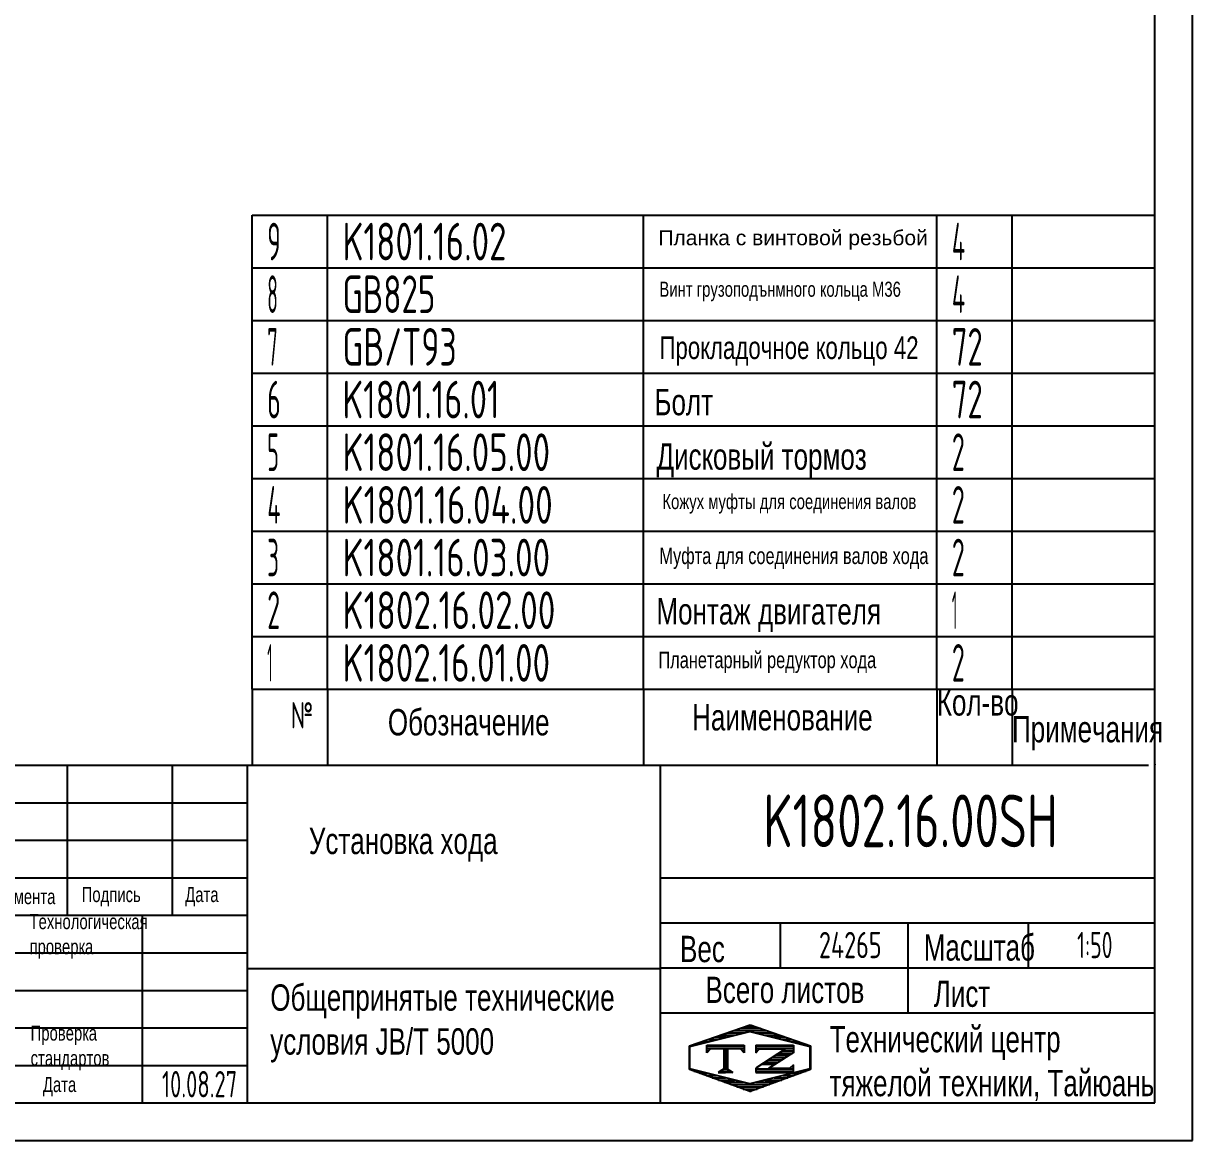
# Model space of a CAD drawing. Header units: millimetres. Extents: x 0 to 21000, y 0 to 14850.
# Drawn here: x 13229 to 21000, y 0 to 7425 of the extents above; entities that cross this region are included whole.
import ezdxf
from ezdxf.enums import TextEntityAlignment as Align

# ---------------------------------------------------------------- set-up
doc = ezdxf.new("R2010")
doc.units = ezdxf.units.MM
doc.header["$LTSCALE"] = 500
for name, color, linetype in [('01', 7, 'Continuous'), ('02', 1, 'Continuous'), ('11', 3, 'Continuous'), ('THICK', 7, 'Continuous')]:
    doc.layers.add(name, color=color, linetype=linetype)
doc.styles.get("Standard").update_dxf_attribs({"font": 'isocp', "width": 0.707, "bigfont": 'intecad.shx'})

# ---------------------------------------------------------------- blocks, each defined once
blk = doc.blocks.new('*U402')
at = {"layer": '01'}
for points in [[(415, 5), (415, 292)], [(25, 5), (415, 5)]]:
    blk.add_lwpolyline(points, dxfattribs=at)
at = {"layer": '02'}
for points in [[(420, 0), (420, 297)], [(0, 0), (420, 0)]]:
    blk.add_lwpolyline(points, dxfattribs=at)
blk = doc.blocks.new('*U405')
at = {"layer": '01'}
for p, q in [((0, -350), (0, 0)), ((6000, -350), (6000, 0))]:
    blk.add_line(p, q, dxfattribs=at)
at = {"layer": '02'}
for p, q in [((0, 0), (500, 0)), ((500, -350), (500, 0)), ((500, 0), (2600, 0)), ((2600, -350), (2600, 0)), ((2600, 0), (4550, 0)), ((4550, -350), (4550, 0)), ((4550, 0), (5050, 0)), ((5050, -350), (5050, 0)), ((5050, 0), (6000, 0))]:
    blk.add_line(p, q, dxfattribs=at)
blk = doc.blocks.new('*U406')
at = {"layer": '01'}
for p, q in [((0, -350), (0, 0)), ((6000, -350), (6000, 0))]:
    blk.add_line(p, q, dxfattribs=at)
at = {"layer": '02'}
for p, q in [((0, 0), (500, 0)), ((500, -350), (500, 0)), ((500, 0), (2600, 0)), ((2600, -350), (2600, 0)), ((2600, 0), (4550, 0)), ((4550, -350), (4550, 0)), ((4550, 0), (5050, 0)), ((5050, -350), (5050, 0)), ((5050, 0), (6000, 0))]:
    blk.add_line(p, q, dxfattribs=at)
blk = doc.blocks.new('*U407')
at = {"layer": '01'}
for p, q in [((0, -350), (0, 0)), ((6000, -350), (6000, 0))]:
    blk.add_line(p, q, dxfattribs=at)
at = {"layer": '02'}
for p, q in [((0, 0), (500, 0)), ((500, -350), (500, 0)), ((500, 0), (2600, 0)), ((2600, -350), (2600, 0)), ((2600, 0), (4550, 0)), ((4550, -350), (4550, 0)), ((4550, 0), (5050, 0)), ((5050, -350), (5050, 0)), ((5050, 0), (6000, 0))]:
    blk.add_line(p, q, dxfattribs=at)
blk = doc.blocks.new('*U408')
at = {"layer": '01'}
for p, q in [((0, -350), (0, 0)), ((6000, -350), (6000, 0))]:
    blk.add_line(p, q, dxfattribs=at)
at = {"layer": '02'}
for p, q in [((0, 0), (500, 0)), ((500, -350), (500, 0)), ((500, 0), (2600, 0)), ((2600, -350), (2600, 0)), ((2600, 0), (4550, 0)), ((4550, -350), (4550, 0)), ((4550, 0), (5050, 0)), ((5050, -350), (5050, 0)), ((5050, 0), (6000, 0))]:
    blk.add_line(p, q, dxfattribs=at)
blk = doc.blocks.new('*U409')
at = {"layer": '01'}
for p, q in [((0, -350), (0, 0)), ((6000, -350), (6000, 0))]:
    blk.add_line(p, q, dxfattribs=at)
at = {"layer": '02'}
for p, q in [((0, 0), (500, 0)), ((500, -350), (500, 0)), ((500, 0), (2600, 0)), ((2600, -350), (2600, 0)), ((2600, 0), (4550, 0)), ((4550, -350), (4550, 0)), ((4550, 0), (5050, 0)), ((5050, -350), (5050, 0)), ((5050, 0), (6000, 0))]:
    blk.add_line(p, q, dxfattribs=at)
blk = doc.blocks.new('*U410')
at = {"layer": '01'}
for p, q in [((0, -350), (0, 0)), ((6000, -350), (6000, 0))]:
    blk.add_line(p, q, dxfattribs=at)
at = {"layer": '02'}
for p, q in [((0, 0), (500, 0)), ((500, -350), (500, 0)), ((500, 0), (2600, 0)), ((2600, -350), (2600, 0)), ((2600, 0), (4550, 0)), ((4550, -350), (4550, 0)), ((4550, 0), (5050, 0)), ((5050, -350), (5050, 0)), ((5050, 0), (6000, 0))]:
    blk.add_line(p, q, dxfattribs=at)
blk = doc.blocks.new('*U411')
at = {"layer": '01'}
for p, q in [((0, -350), (0, 0)), ((6000, -350), (6000, 0))]:
    blk.add_line(p, q, dxfattribs=at)
at = {"layer": '02'}
for p, q in [((0, 0), (500, 0)), ((500, -350), (500, 0)), ((500, 0), (2600, 0)), ((2600, -350), (2600, 0)), ((2600, 0), (4550, 0)), ((4550, -350), (4550, 0)), ((4550, 0), (5050, 0)), ((5050, -350), (5050, 0)), ((5050, 0), (6000, 0))]:
    blk.add_line(p, q, dxfattribs=at)
blk = doc.blocks.new('*U412')
at = {"layer": '01'}
for p, q in [((0, -350), (0, 0)), ((6000, -350), (6000, 0))]:
    blk.add_line(p, q, dxfattribs=at)
at = {"layer": '02'}
for p, q in [((0, 0), (500, 0)), ((500, -350), (500, 0)), ((500, 0), (2600, 0)), ((2600, -350), (2600, 0)), ((2600, 0), (4550, 0)), ((4550, -350), (4550, 0)), ((4550, 0), (5050, 0)), ((5050, -350), (5050, 0)), ((5050, 0), (6000, 0))]:
    blk.add_line(p, q, dxfattribs=at)
blk = doc.blocks.new('*U413')
at = {"layer": '01'}
for p, q in [((0, -350), (0, 0)), ((0, 0), (500, 0)), ((500, 0), (2600, 0)), ((2600, 0), (4550, 0)), ((4550, 0), (5050, 0)), ((5050, 0), (6000, 0)), ((6000, -350), (6000, 0))]:
    blk.add_line(p, q, dxfattribs=at)
at = {"layer": '02'}
for p, q in [((500, -350), (500, 0)), ((2600, -350), (2600, 0)), ((4550, -350), (4550, 0)), ((5050, -350), (5050, 0))]:
    blk.add_line(p, q, dxfattribs=at)
blk = doc.blocks.new('*X417')
at = {"color": 0}
for p, q in [((127.06, 7.8), (132.06, 7.8)), ((127.06, 7.5), (132.06, 7.5)), ((127.06, 7.2), (127.32, 7.2)), ((129.23, 6.3), (131.04, 6.3)), ((129.7, 6.6), (131.51, 6.6)), ((130.16, 6.9), (131.98, 6.9)), ((130.62, 7.2), (132.06, 7.2)), ((127.84, 5.4), (129.64, 5.4)), ((128.3, 5.7), (130.1, 5.7)), ((128.77, 6), (130.57, 6))]:
    blk.add_line(p, q, dxfattribs=at)
blk = doc.blocks.new('*X418')
at = {"color": 0}
for p, q in [((127.06, 4.8), (132.06, 4.8)), ((131.84, 5.1), (132.06, 5.1)), ((127.06, 4.5), (132.06, 4.5))]:
    blk.add_line(p, q, dxfattribs=at)
blk = doc.blocks.new('*X416')
at = {"color": 0}
for p, q in [((122.82, 4.8), (123.24, 4.8)), ((122.34, 4.5), (123.72, 4.5))]:
    blk.add_line(p, q, dxfattribs=at)
blk = doc.blocks.new('*X415')
at = {"color": 0}
for p, q in [((120.53, 7.8), (125.53, 7.8)), ((120.53, 7.5), (125.53, 7.5)), ((120.53, 7.2), (120.79, 7.2)), ((125.27, 7.2), (125.53, 7.2))]:
    blk.add_line(p, q, dxfattribs=at)
blk = doc.blocks.new('*X414')
at = {"color": 0}
for p, q in [((123.24, 9.6), (125.52, 9.6)), ((124.1, 9.9), (128.52, 9.9)), ((124.97, 10.2), (127.67, 10.2)), ((125.83, 10.5), (126.82, 10.5)), ((127.02, 9.6), (129.37, 9.6)), ((118.22, 7.8), (118.32, 7.8)), ((118.94, 8.1), (119.52, 8.1)), ((119.8, 8.4), (120.72, 8.4)), ((120.66, 8.7), (121.92, 8.7)), ((121.52, 9), (123.12, 9)), ((122.38, 9.3), (124.32, 9.3)), ((128.22, 9.3), (130.22, 9.3)), ((129.42, 9), (131.07, 9)), ((130.62, 8.7), (131.92, 8.7)), ((131.82, 8.4), (132.77, 8.4)), ((133.02, 8.1), (133.62, 8.1)), ((134.22, 7.8), (134.32, 7.8)), ((118.22, 7.5), (118.27, 7.5)), ((118.22, 7.2), (118.27, 7.2)), ((118.22, 6.9), (118.27, 6.9)), ((118.22, 6.6), (118.27, 6.6)), ((118.22, 6.3), (118.27, 6.3)), ((134.27, 7.5), (134.32, 7.5)), ((134.27, 7.2), (134.32, 7.2)), ((134.27, 6.9), (134.32, 6.9)), ((134.27, 6.6), (134.32, 6.6)), ((134.27, 6.3), (134.32, 6.3)), ((118.22, 6), (118.27, 6)), ((118.22, 5.7), (118.27, 5.7)), ((118.22, 5.4), (118.27, 5.4)), ((118.22, 5.1), (118.27, 5.1)), ((118.22, 4.8), (118.27, 4.8)), ((134.27, 6), (134.32, 6)), ((134.27, 5.7), (134.32, 5.7)), ((134.27, 5.4), (134.32, 5.4)), ((134.27, 5.1), (134.32, 5.1)), ((134.27, 4.8), (134.32, 4.8)), ((118.79, 4.5), (119.42, 4.5)), ((119.61, 4.2), (120.62, 4.2)), ((120.43, 3.9), (121.82, 3.9)), ((121.26, 3.6), (123.02, 3.6)), ((122.08, 3.3), (124.22, 3.3)), ((128.32, 3.3), (130.51, 3.3)), ((129.52, 3.6), (131.32, 3.6)), ((130.72, 3.9), (132.14, 3.9)), ((131.92, 4.2), (132.95, 4.2)), ((133.12, 4.5), (133.76, 4.5)), ((122.91, 3), (125.42, 3)), ((123.73, 2.7), (128.89, 2.7)), ((124.55, 2.4), (128.07, 2.4)), ((125.38, 2.1), (127.26, 2.1)), ((126.2, 1.8), (126.45, 1.8)), ((127.12, 3), (129.7, 3))]:
    blk.add_line(p, q, dxfattribs=at)

msp = doc.modelspace()

# ---------------------------------------------------------------- linework, layer by layer
at = {"layer": '01'}
for p, q in [((14750, 3000), (20750, 3000)), ((14750, 3000), (14750, 2495.32)), ((15250, 3000), (15250, 2495.32)), ((17350, 3000), (17350, 2495.32)), ((19300, 3000), (19300, 2495.32)), ((19800, 3000), (19800, 2495.32))]:
    msp.add_line(p, q, dxfattribs=at)
msp.add_point((20750, 2500), dxfattribs=at)
at = {"layer": 'THICK'}
for p, q in [((11725.62, 2495.32), (20706.9, 2495.32)), ((13521.88, 1497.4), (13521.88, 2495.32)), ((14220.42, 1497.4), (14220.42, 2495.32)), ((14719.38, 250), (14719.38, 2495.32)), ((17463.66, 250), (17463.66, 2495.32)), ((11725.62, 1746.88), (14719.38, 1746.88)), ((17463.66, 1746.88), (20750, 1746.88)), ((11725.62, 1497.4), (14719.38, 1497.4)), ((14020.84, 250), (14020.84, 1497.4)), ((17463.66, 1447.5), (20750, 1447.5)), ((18262, 1148.13), (18262, 1447.5)), ((19110.23, 848.75), (19110.23, 1447.5)), ((19908.56, 1148.13), (19908.56, 1447.5)), ((14719.38, 1143.8), (17463.66, 1143.8)), ((17463.66, 1148.13), (20750, 1148.13)), ((17463.66, 848.75), (20750, 848.75)), ((11725.62, 250), (20706.9, 250))]:
    msp.add_line(p, q, dxfattribs=at)
at = {"layer": 'THICK', "color": 3}
for p, q in [((11725.62, 2245.84), (14719.38, 2245.84)), ((11725.62, 1996.36), (14719.38, 1996.36)), ((11725.62, 1247.92), (14719.38, 1247.92)), ((11725.62, 998.44), (14719.38, 998.44)), ((11725.62, 748.96), (14719.38, 748.96)), ((17655.86, 629.51), (18060.27, 770.37)), ((17658.49, 626.34), (18057.66, 726.13)), ((18057.66, 726.13), (18456.82, 626.34)), ((18060.27, 770.37), (18459.43, 629.51)), ((17655.86, 472.65), (17655.86, 629.51)), ((17658.49, 476.65), (17658.49, 626.34)), ((17771.2, 584.27), (17771.2, 634.17)), ((17771.2, 634.17), (18020.68, 634.17)), ((18020.68, 634.17), (18020.68, 584.27)), ((18097.08, 634.17), (18097.08, 584.27)), ((18097.08, 634.17), (18346.56, 634.17)), ((18346.56, 634.17), (18346.56, 584.27)), ((18456.82, 626.34), (18456.82, 476.65)), ((18459.43, 629.51), (18459.43, 472.65)), ((17796.15, 609.22), (17771.2, 584.27)), ((17995.74, 609.22), (17796.15, 609.22)), ((17885.03, 609.46), (17885.03, 472.6)), ((17895.94, 609.46), (17895.94, 472.6)), ((17908.41, 609.46), (17908.41, 472.6)), ((18020.68, 584.27), (17995.74, 609.22)), ((18097.08, 584.27), (18122.03, 609.22)), ((18293.54, 609.22), (18097.08, 482.11)), ((18122.03, 609.22), (18293.54, 609.22)), ((18346.55, 584.75), (18218.74, 502.95)), ((11725.62, 499.48), (14719.38, 499.48)), ((18060.27, 325.39), (17655.86, 472.65)), ((18057.66, 376.86), (17658.49, 476.65)), ((17895.94, 484.01), (17847.6, 453.59)), ((17895.94, 484.01), (17944.28, 453.59)), ((18456.82, 476.65), (18057.66, 376.86)), ((18459.43, 472.65), (18060.27, 325.39)), ((18097.08, 482.11), (18097.08, 453.59)), ((18218.74, 502.95), (18180.61, 478.54)), ((18321.6, 478.54), (18180.61, 478.54)), ((18346.55, 503.49), (18321.6, 478.54)), ((18346.55, 453.59), (18346.55, 503.49)), ((17847.6, 453.59), (17895.94, 453.59)), ((17944.28, 453.59), (17895.94, 453.59)), ((18097.08, 453.59), (18346.55, 453.59))]:
    msp.add_line(p, q, dxfattribs=at)

# ---------------------------------------------------------------- block references
at = {"layer": '01', "xscale": 50, "yscale": 50, "zscale": 50}
msp.add_blockref('*U402', (0, 0), dxfattribs=at)
at = {"layer": '01'}
for name, p in [('*U413', (14750, 6150)), ('*U412', (14750, 5800)), ('*U411', (14750, 5450)), ('*U410', (14750, 5100)), ('*U409', (14750, 4750)), ('*U408', (14750, 4400)), ('*U407', (14750, 4050)), ('*U406', (14750, 3700)), ('*U405', (14750, 3350))]:
    msp.add_blockref(name, p, dxfattribs=at)
at = {"layer": 'THICK', "color": 3, "xscale": 49.89600000000064, "yscale": 49.89599999999973, "zscale": 49.89600000000001}
for name in ['*X414', '*X415', '*X417', '*X416', '*X418']:
    msp.add_blockref(name, (11757.18, 237.81), dxfattribs=at)

# ---------------------------------------------------------------- texts
at = {"layer": '01', "attachment_point": 1}
for s, insert, char_height in [('{\\fArial|b0|i0|c204|p34;\\W1;\\C3;Планка с винтовой резьбой}', (17449.57, 6050.56), 100), ('{\\fArial|b0|i0|c204|p34;\\C3;Винт грузоподънмного кольца М36}', (17456.16, 5708.35), 100), ('{\\fArial|b0|i0|c204|p34;\\C3;Прокладочное кольцо 42}', (17456.3, 5344.51), 150), ('{\\fArial|b0|i0|c204|p34;\\C3;Болт}', (17423.36, 4995.72), 175), ('{\\fArial|b0|i0|c204|p34;\\C3;Кожух муфты для соединения валов}', (17476.22, 4297.07), 100), ('{\\fArial|b0|i0|c204|p34;\\C3;Муфта для соединения валов хода}', (17456.46, 3941.7), 110), ('{\\fArial|b0|i0|c204|p34;\\C3;Монтаж двигателя}', (17436.72, 3605.2), 175), ('{\\fArial|b0|i0|c204|p34;Кол-во}', (19300, 3000), 175), ('{\\Fisocp,intecad|c204;№}', (15006.26, 2914.2), 175), ('{\\fArial|b0|i0|c204|p34;Обозначение}', (15651.75, 2868.13), 175), ('{\\fArial|b0|i0|c204|p34;Наименование}', (17673.84, 2901.04), 175), ('{\\fArial|b0|i0|c204|p34;Примечания}', (19800, 2822.02), 175), ('{\\fArial|b0|i0|c204|p34;\\C3;Установка хода}', (15126.58, 2079.34), 175), ('{\\fArial|b0|i0|c204|p34;Номер документа}', (12628.12, 1671.45), 100), ('{\\fArial|b0|i0|c204|p34;Подпись}', (13616.62, 1685.29), 100), ('{\\fArial|b0|i0|c204|p34;Дата}', (14304.88, 1685.29), 100), ('{\\fArial|b0|i0|c204|p34;Технологическая\\Pпроверка}', (13270.18, 1505.3), 100), ('{\\fArial|b0|i0|c204|p34;Вес}', (17593.33, 1361.05), 175), ('{\\fArial|b0|i0|c204|p34;Масштаб}', (19212.98, 1371.29), 175), ('{\\fArial|b0|i0|c204|p34;Всего листов}', (17762.47, 1089.63), 175), ('{\\fArial|b0|i0|c204|p34;Общепринятые технические\\Pусловия \\fArial|b0|i0|c0|p34;JB/T 5000}', (14870.23, 1038.36), 175), ('{\\fArial|b0|i0|c204|p34;Проверка\\Pстандартов}', (13277.32, 764.73), 100), ('{\\fArial|b0|i0|c204|p34;Технический центр\\Pтяжелой техники, Тайюань}', (18587.68, 761.88), 175), ('{\\fArial|b0|i0|c204|p34;Дата}', (13359.04, 422.68), 100)]:
    msp.add_mtext(s, dxfattribs=dict(at, insert=insert, char_height=char_height))
for s, insert, char_height, width in [('{\\fArial|b0|i0|c204|p34;\\C3;Дисковый тормоз}', (17436.54, 4633.77), 175, 1514.9226), ('{\\fArial|b0|i0|c204|p34;\\C3;Планетарный редуктор хода}', (17449.9, 3249.83), 110, 1593.962), ('{\\fArial|b0|i0|c204|p34;Лист}', (19279.62, 1064.03), 175, 5.1254)]:
    msp.add_mtext(s, dxfattribs=dict(at, insert=insert, char_height=char_height, width=width))
at = {"layer": '11'}
for s, height, width, p, p2 in [('9', 250, 0.579528, (14850, 5850), (14940.06, 5850)), ('K1801.16.02', 250, 0.690207, (15350, 5850), (16439.67, 5850)), ('4', 250, 0.543846, (19400, 5850), (19488.38, 5850)), ('8', 250, 0.514182, (14850, 5500), (14920.7, 5500)), ('GB825', 250, 0.687664, (15350, 5500), (15967.42, 5500)), ('4', 250, 0.543846, (19400, 5500), (19488.38, 5500)), ('7', 250, 0.514182, (14850, 5150), (14920.7, 5150)), ('GB/T93', 250, 0.691199, (15350, 5150), (16109.44, 5150)), ('72', 250, 0.626049, (19400, 5150), (19605.04, 5150)), ('6', 250, 0.600695, (14850, 4800), (14940.05, 4800)), ('K1801.16.01', 250, 0.689486, (15350, 4800), (16393.71, 4800)), ('72', 250, 0.626049, (19400, 4800), (19605.04, 4800)), ('5', 250, 0.527686, (14850, 4450), (14928.02, 4450)), ('K1801.16.05.00', 250, 0.69367, (15350, 4450), (16729.67, 4450)), ('2', 250, 0.562593, (19400, 4450), (19485.8, 4450)), ('4', 250, 0.543846, (14850, 4100), (14938.38, 4100)), ('K1801.16.04.00', 250, 0.693836, (15350, 4100), (16747.35, 4100)), ('2', 250, 0.562593, (19400, 4100), (19485.8, 4100)), ('3', 250, 0.527686, (14850, 3750), (14928.02, 3750)), ('K1801.16.03.00', 250, 0.69367, (15350, 3750), (16729.67, 3750)), ('2', 250, 0.562593, (19400, 3750), (19485.8, 3750)), ('2', 250, 0.562593, (14850, 3400), (14935.8, 3400)), ('K1802.16.02.00', 250, 0.693997, (15350, 3400), (16765.02, 3400)), ('1', 250, 0.404, (19400, 3400), (19435.35, 3400)), ('1', 250, 0.404, (14850, 3050), (14885.35, 3050)), ('K1802.16.01.00', 250, 0.69367, (15350, 3050), (16729.67, 3050)), ('2', 250, 0.562593, (19400, 3050), (19485.8, 3050)), ('K1802.16.00SH', 350, 0.693834, (18146.95, 1950), (20103.05, 1950)), ('24265', 175, 0.681768, (18516.72, 1212.5), (18933.28, 1212.5)), ('1:50', 175, 0.655288, (20232.41, 1212.5), (20467.59, 1212.5)), ('10.08.27', 175, 0.642055, (14150, 287.5), (14650, 287.5))]:
    msp.add_text(s, height=height, dxfattribs=dict(at, width=width)).set_placement(p, p2, align=Align.FIT)

doc.saveas('drawing.dxf')
